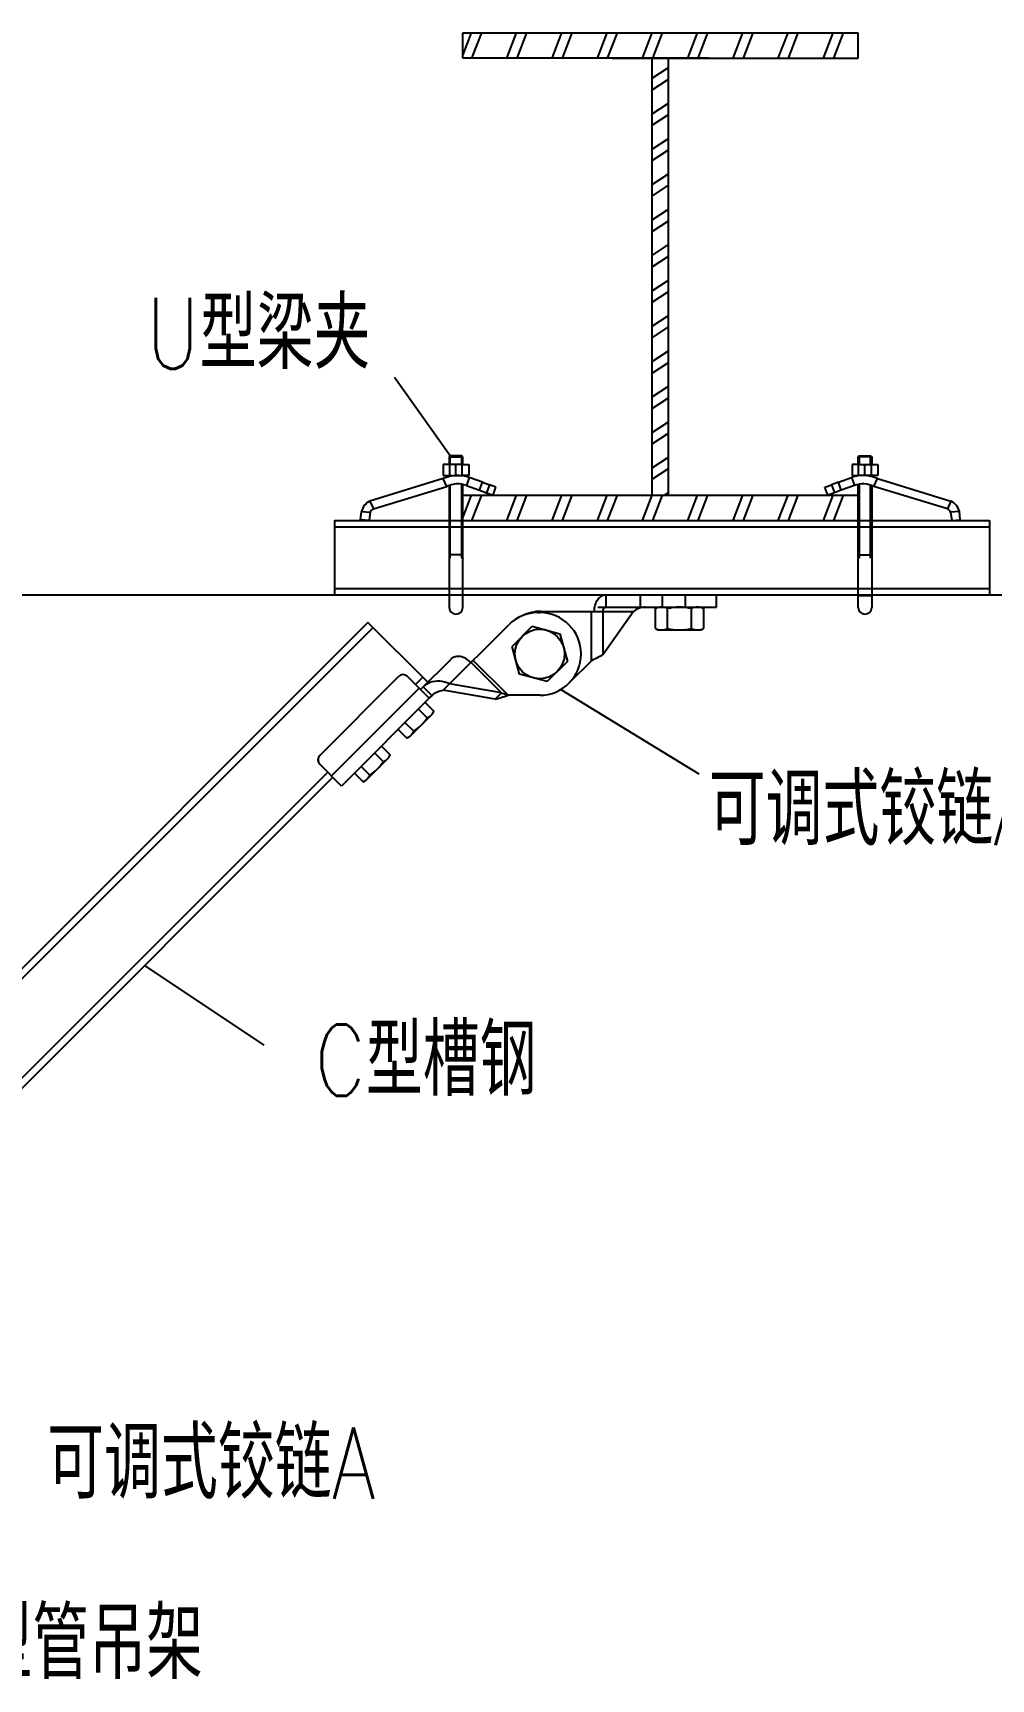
# Model space of a CAD drawing. Extents: x 27938 to 1507990, y 110129 to 923079.
# Drawn here: x 668279 to 673666, y 340505 to 349758 of the extents above; entities that cross this region are included whole.
import ezdxf

# ---------------------------------------------------------------- set-up
doc = ezdxf.new("R2010")
doc.units = 0
doc.header["$LTSCALE"] = 1000
doc.header["$MEASUREMENT"] = 0
for name, color, linetype in [('BZ', 2, 'Continuous'), ('W_DIM', 4, 'Continuous'), ('walraven', 7, 'Continuous'), ('支架', 7, 'Continuous')]:
    doc.layers.add(name, color=color, linetype=linetype)
doc.styles.get("Standard").update_dxf_attribs({"font": 'gbenor.shx', "bigfont": 'gbcbig.shx'})
doc.styles.add('wwp100', font='txt.shx', dxfattribs={"width": 0.7, "height": 400, "bigfont": 'hztxt.shx'})
doc.dimstyles.get("Standard").update_dxf_attribs({"dimtxt": 0.18, "dimasz": 0.18, "dimexe": 0.18, "dimexo": 0.0625, "dimgap": 0.09, "dimtad": 0, "dimtih": 1, "dimtoh": 1, "dimdec": 4, "dimzin": 0, "dimdsep": 46, "dimtxsty": 'Standard', "dimcen": 0.09, "dimadec": 0, "dimazin": 0, "dimtfac": 1, "dimtdec": 4, "dimtofl": 0, "dimtmove": 0, "dimatfit": 3, "dimfxl": 1, "dimtolj": 1, "dimtzin": 0, "dimarcsym": 0})

msp = doc.modelspace()

# ---------------------------------------------------------------- linework, layer by layer
for p, q in [((670695.4, 349631.2), (670744.2, 349758)), ((670695.4, 349758), (672918.5, 349758)), ((670695.4, 349615.4), (670695.4, 349758)), ((670747.2, 349615.4), (670802.1, 349758)), ((670943.7, 349615.4), (670998.5, 349758)), ((671001.6, 349615.4), (671056.4, 349758)), ((671198, 349615.4), (671252.8, 349758)), ((671255.9, 349615.4), (671310.7, 349758)), ((671452.3, 349615.4), (671507.1, 349758)), ((671510.2, 349615.4), (671565, 349758)), ((671706.6, 349615.4), (671761.4, 349758)), ((671764.5, 349615.4), (671819.3, 349758)), ((671960.9, 349615.4), (672015.7, 349758)), ((672018.8, 349615.4), (672073.6, 349758)), ((672215.2, 349615.4), (672270, 349758)), ((672273.1, 349615.4), (672327.9, 349758)), ((672469.5, 349615.4), (672524.3, 349758)), ((672527.4, 349615.4), (672582.2, 349758)), ((672723.8, 349615.4), (672778.6, 349758)), ((672781.7, 349615.4), (672836.5, 349758)), ((672918.5, 349615.4), (672918.5, 349758)), ((671761.4, 347159.5), (671761.4, 349615.4)), ((671852.6, 347159.5), (671852.6, 349615.4)), ((671761.4, 349502.8), (671852.6, 349563)), ((671761.4, 349438.2), (671852.6, 349498.4)), ((671761.4, 349303.8), (671852.6, 349364)), ((671761.4, 349239.2), (671852.6, 349299.3)), ((671761.4, 349104.8), (671852.6, 349164.9)), ((671761.4, 349040.1), (671852.6, 349100.3)), ((671761.4, 348905.7), (671852.6, 348965.9)), ((671761.4, 348841.1), (671852.6, 348901.3)), ((671761.4, 348706.7), (671852.6, 348766.9)), ((671761.4, 348642.1), (671852.6, 348702.3)), ((671761.4, 348507.7), (671852.6, 348567.9)), ((671761.4, 348443.1), (671852.6, 348503.2)), ((671761.4, 348308.7), (671852.6, 348368.8)), ((671761.4, 348244), (671852.6, 348304.2)), ((671761.4, 348109.6), (671852.6, 348169.8)), ((671761.4, 348045), (671852.6, 348105.2)), ((671761.4, 347910.6), (671852.6, 347970.8)), ((671761.4, 347846), (671852.6, 347906.2)), ((671761.4, 347711.6), (671852.6, 347771.8)), ((671761.4, 347647), (671852.6, 347707.1)), ((671761.4, 347512.6), (671852.6, 347572.7)), ((671761.4, 347447.9), (671852.6, 347508.1)), ((671761.4, 347313.5), (671852.6, 347373.7)), ((671761.4, 347248.9), (671852.6, 347309.1)), ((671829.6, 347159.5), (671852.6, 347174.7)), ((670695.4, 347159.5), (672918.5, 347159.5)), ((670695.4, 347032.8), (670744.2, 347159.5)), ((670747.2, 347017), (670802.1, 347159.5)), ((670943.7, 347017), (670998.5, 347159.5)), ((671001.6, 347017), (671056.4, 347159.5)), ((671198, 347017), (671252.8, 347159.5)), ((671255.9, 347017), (671310.7, 347159.5)), ((671452.3, 347017), (671507.1, 347159.5)), ((671510.2, 347017), (671565, 347159.5)), ((671706.6, 347017), (671761.4, 347159.5)), ((671764.5, 347017), (671819.3, 347159.5)), ((671960.9, 347017), (672015.7, 347159.5)), ((672018.8, 347017), (672073.6, 347159.5)), ((672215.2, 347017), (672270, 347159.5)), ((672273.1, 347017), (672327.9, 347159.5)), ((672469.5, 347017), (672524.3, 347159.5)), ((672527.4, 347017), (672582.2, 347159.5)), ((672723.8, 347017), (672778.6, 347159.5)), ((672781.7, 347017), (672836.5, 347159.5))]:
    msp.add_line(p, q)
at = {"linetype": 'Continuous'}
for p, q in [((669975.2, 347017), (673657.1, 347017)), ((669975.2, 346981.4), (673657.1, 346981.4)), ((669975.2, 346635.2), (673657.1, 346635.2)), ((669975.2, 346599.6), (673657.1, 346599.6)), ((671454.4, 346529.9), (671500.9, 346529.9)), ((671500.9, 346599.6), (671500.9, 346529.9)), ((671500.9, 346599.6), (672121.5, 346599.6)), ((671500.9, 346529.9), (672121.5, 346529.9)), ((671693, 346599.6), (671693, 346529.9)), ((671816.2, 346599.6), (671816.2, 346529.9)), ((671947.3, 346529.9), (671947.3, 346599.6)), ((672121.5, 346529.9), (672121.5, 346599.6)), ((670162.3, 346444.7), (666977.4, 343259.9)), ((670499.1, 346108), (670162.3, 346444.7)), ((670586.2, 346063.7), (670953.9, 346431.4)), ((671118.2, 346499.5), (671128.4, 346499.5)), ((671135.5, 346506.7), (671655.6, 346506.7)), ((671418.8, 346229), (671418.8, 346506.7)), ((671655.6, 346506.7), (671484.5, 346264.7)), ((671484.5, 346264.7), (671484.5, 346506.7)), ((670191, 346416), (667006.2, 343231.1)), ((670972.9, 346308.8), (671086.7, 346422.6)), ((671086.7, 346422.6), (671242.2, 346381)), ((671242.2, 346381), (671283.8, 346225.5)), ((670458, 346066.9), (670629.9, 346238.8)), ((671014.5, 346153.3), (670972.9, 346308.8)), ((670742, 346219.6), (670913.2, 346048.4)), ((670950, 346034.8), (670753.7, 346231.2)), ((671170, 346111.7), (671014.5, 346153.3)), ((671283.8, 346225.5), (671170, 346111.7)), ((671418.8, 346229), (671292.6, 346102.9)), ((669891.2, 345697.3), (670334.8, 346140.8)), ((669956.9, 345582.3), (670449.8, 346075.1)), ((670504.9, 346020), (670384.1, 346140.8)), ((670470.3, 346136.7), (670429.2, 346095.7)), ((670522.5, 346032.9), (670473.2, 346082.1)), ((670878.3, 346013.6), (670586.2, 346063.7)), ((670913.2, 346048.4), (670621.1, 346098.6)), ((670522.5, 346032.9), (670014.4, 345524.8)), ((670484.6, 345994.9), (670533.4, 345946.1)), ((670878.3, 346013.6), (670913.2, 346048.4)), ((671128.4, 346034.8), (670950, 346034.8)), ((670370.8, 345881.1), (670419.6, 345832.3)), ((670395.6, 345800.8), (670527, 345932.2)), ((670446.6, 345957), (670495.5, 345908.1)), ((670527, 345932.2), (670533.4, 345946.1)), ((670332.8, 345843.2), (670381.7, 345794.3)), ((670395.6, 345800.8), (670381.7, 345794.3)), ((670149.1, 345554.4), (670280.6, 345685.8)), ((670200.2, 345710.6), (670249.1, 345661.7)), ((670238.2, 345748.5), (670287, 345699.7)), ((670280.6, 345685.8), (670287, 345699.7)), ((669936.4, 345602.8), (667819.4, 343485.8)), ((670014.4, 345524.8), (669891.2, 345648)), ((670086.4, 345596.8), (670135.3, 345547.9)), ((670124.3, 345634.7), (670173.2, 345585.8)), ((669965.2, 345574.1), (667848.1, 343457)), ((670149.1, 345554.4), (670135.3, 345547.9))]:
    msp.add_line(p, q, dxfattribs=at)
at = {"color": 7}
for p, q in [((669975.2, 347017), (669975.2, 346599.6)), ((670695.4, 347017), (672918.5, 347017)), ((673657.1, 347017), (673657.1, 346599.6))]:
    msp.add_line(p, q, dxfattribs=at)
at = {"linetype": 'Continuous'}
msp.add_circle((671128.4, 346267.2), 139.4, dxfattribs=at)
for centre, radius, start, end in [((671118.2, 346267.2), 232.3, 90, 135), ((671135.5, 346274.3), 232.3, 90, 117.00029), ((671128.4, 346267.2), 232.3, 270, 90), ((670359.4, 346116.2), 34.8, 45, 135), ((669915.9, 345672.6), 34.8, 135, 225)]:
    msp.add_arc(centre, radius, start, end, dxfattribs=at)
for points, knots in [([(671435.2, 346506.7), (671435.2, 346518.6), (671438.3, 346541.9), (671452.1, 346572.3), (671473.5, 346593.9), (671492.2, 346599.6), (671500.9, 346599.6)], [0, 0, 0, 0, 0.287969, 0.555344, 0.790533, 1, 1, 1, 1]), ([(671484.5, 346506.7), (671484.5, 346512.4), (671486.6, 346523), (671496.4, 346529.9), (671500.9, 346529.9)], [0, 0, 0, 0, 0.55976, 1, 1, 1, 1]), ([(671694, 346525.9), (671690.3, 346524.8), (671676.7, 346520.1), (671664.1, 346512.8), (671655.6, 346506.7)], [0, 0, 0, 0, 0.265236, 1, 1, 1, 1]), ([(670742, 346219.6), (670733.6, 346228), (670714.9, 346242.2), (670683.7, 346254), (670653.3, 346254.2), (670636, 346245), (670629.9, 346238.8)], [0, 0, 0, 0, 0.287971, 0.555344, 0.790532, 1, 1, 1, 1]), ([(671484.5, 346264.7), (671474.9, 346258), (671453.1, 346245.8), (671430.7, 346234.8), (671418.8, 346229)], [0, 0, 0, 0, 0.468219, 1, 1, 1, 1]), ([(670510.1, 346106), (670506.6, 346104.6), (670493.2, 346098.7), (670481, 346089.9), (670473.2, 346082.1)], [0, 0, 0, 0, 0.252907, 1, 1, 1, 1]), ([(670621.1, 346098.6), (670604, 346106.9), (670566.7, 346117.5), (670527.7, 346112.8), (670510.1, 346106)], [0, 0, 0, 0, 0.500769, 1, 1, 1, 1]), ([(670522.5, 346032.9), (670531.3, 346041.7), (670551.6, 346055.5), (670574.9, 346061.9), (670586.2, 346063.7)], [0, 0, 0, 0, 0.522516, 1, 1, 1, 1]), ([(670522.5, 346032.9), (670518.9, 346029.2), (670515.2, 346024.9), (670506.5, 346018.4), (670504.9, 346020)], [0, 0, 0, 0, 0.693247, 1, 1, 1, 1]), ([(670878.3, 346013.6), (670889.8, 346015.7), (670913.9, 346022.4), (670937.4, 346030.5), (670950, 346034.8)], [0, 0, 0, 0, 0.468219, 1, 1, 1, 1]), ([(670950, 346034.8), (670946.8, 346035.9), (670934.4, 346039.9), (670922, 346044.3), (670913.2, 346048.4)], [0, 0, 0, 0, 0.254643, 1, 1, 1, 1]), ([(670495.5, 345908.1), (670497.6, 345909.1), (670505.8, 345913.2), (670513.4, 345918.6), (670518.2, 345923.4)], [0, 0, 0, 0, 0.255699, 1, 1, 1, 1]), ([(670518.2, 345923.4), (670519.8, 345925), (670525.9, 345931.8), (670530.5, 345939.8), (670533.4, 345946.1)], [0, 0, 0, 0, 0.246322, 1, 1, 1, 1]), ([(670381.7, 345794.3), (670382.9, 345794.9), (670387.4, 345797.1), (670391.8, 345799.6), (670394.9, 345801.8)], [0, 0, 0, 0, 0.253346, 1, 1, 1, 1]), ([(670404.4, 345809.6), (670406, 345811.2), (670412.1, 345818), (670416.7, 345826), (670419.6, 345832.3)], [0, 0, 0, 0, 0.246322, 1, 1, 1, 1]), ([(670271.8, 345677), (670273.4, 345678.6), (670279.5, 345685.4), (670284.1, 345693.4), (670287, 345699.7)], [0, 0, 0, 0, 0.246322, 1, 1, 1, 1]), ([(670249.1, 345661.7), (670251.2, 345662.7), (670259.4, 345666.8), (670267, 345672.2), (670271.8, 345677)], [0, 0, 0, 0, 0.255699, 1, 1, 1, 1]), ([(670135.3, 345547.9), (670136.4, 345548.4), (670141, 345550.7), (670145.4, 345553.2), (670148.5, 345555.3)], [0, 0, 0, 0, 0.253346, 1, 1, 1, 1]), ([(670157.9, 345563.2), (670159.5, 345564.8), (670165.7, 345571.6), (670170.3, 345579.6), (670173.2, 345585.8)], [0, 0, 0, 0, 0.246322, 1, 1, 1, 1])]:
    msp.add_open_spline(points, degree=3, knots=knots, dxfattribs=at)
for points in [[(671722.4, 346529.9), (671712.9, 346529.9), (671703.2, 346528.5), (671694, 346525.9)], [(670461.3, 345866.5), (670474, 345879.2), (670485.3, 345893.4), (670495.5, 345908.1)], [(670394.9, 345801.8), (670398.3, 345804.1), (670401.5, 345806.7), (670404.4, 345809.6)], [(670419.6, 345832.3), (670434.4, 345842.5), (670448.6, 345853.8), (670461.3, 345866.5)], [(670173.2, 345585.8), (670188, 345596.1), (670202.1, 345607.4), (670214.9, 345620.1)], [(670214.9, 345620.1), (670227.6, 345632.8), (670238.9, 345646.9), (670249.1, 345661.7)], [(670148.5, 345555.3), (670151.9, 345557.7), (670155.1, 345560.3), (670157.9, 345563.2)]]:
    msp.add_open_spline(points, degree=3, dxfattribs=at)
at = {"layer": 'BZ'}
msp.add_line((663342.3, 346599.6), (674460.4, 346599.6), dxfattribs=at)
at = {"layer": 'walraven'}
for p, q in [((672077.5, 349615.4), (670695.4, 349615.4)), ((671536.4, 349615.4), (672918.5, 349615.4))]:
    msp.add_line(p, q, dxfattribs=at)
at = {"layer": 'walraven', "color": 7, "linetype": 'Continuous'}
for p, q in [((670623.7, 347380), (670618.9, 347375.2)), ((670618.9, 347375.2), (670618.9, 347332.7)), ((670690.6, 347380), (670623.7, 347380)), ((670695.4, 347375.2), (670690.6, 347380)), ((670695.4, 347332.7), (670695.4, 347375.2)), ((672918.5, 347375.2), (672923.3, 347380)), ((672918.5, 347332.7), (672918.5, 347375.2)), ((672923.3, 347380), (672990.2, 347380)), ((672990.2, 347380), (672995, 347375.2)), ((672995, 347375.2), (672995, 347332.7)), ((670621.3, 347332.7), (670585.4, 347332.7)), ((670585.4, 347332.7), (670585.4, 347270.6)), ((670585.4, 347270.6), (670621.3, 347270.6)), ((670618.9, 347270.6), (670618.9, 347264.5)), ((670621.3, 347332.7), (670621.3, 347270.6)), ((670693.1, 347332.7), (670621.3, 347332.7)), ((670621.3, 347270.6), (670693.1, 347270.6)), ((670625.5, 347264.5), (670625.5, 347270.6)), ((670688.8, 347268.4), (670688.8, 347270.6)), ((670693.1, 347270.6), (670693.1, 347332.7)), ((670693.1, 347332.7), (670728.9, 347332.7)), ((670728.9, 347270.6), (670693.1, 347270.6)), ((670695.4, 347270.6), (670695.4, 347268.4)), ((670728.9, 347332.7), (670728.9, 347270.6)), ((670806.4, 347232.1), (670732.3, 347259)), ((672807.5, 347232.1), (672881.7, 347259)), ((672920.9, 347332.7), (672885, 347332.7)), ((672885, 347332.7), (672885, 347270.6)), ((672885, 347270.6), (672920.9, 347270.6)), ((672918.5, 347270.6), (672918.5, 347268.4)), ((672920.9, 347270.6), (672920.9, 347332.7)), ((672920.9, 347332.7), (672992.6, 347332.7)), ((672992.6, 347270.6), (672920.9, 347270.6)), ((672925.1, 347268.4), (672925.1, 347270.6)), ((672988.4, 347264.5), (672988.4, 347270.6)), ((672992.6, 347332.7), (672992.6, 347270.6)), ((672992.6, 347332.7), (673028.5, 347332.7)), ((673028.5, 347270.6), (672992.6, 347270.6)), ((672995, 347270.6), (672995, 347264.5)), ((673028.5, 347332.7), (673028.5, 347270.6)), ((670586.1, 347252.7), (670173.6, 347126.5)), ((670193.8, 347083.2), (670606.3, 347209.3)), ((670618.9, 347214.5), (670618.9, 346577)), ((670625.5, 346806.4), (670625.5, 347214.5)), ((670688.8, 347219.9), (670688.8, 346806.4)), ((670695.4, 346577), (670695.4, 347219.9)), ((670715.9, 347214.1), (670790.1, 347187.1)), ((670790.1, 347187.1), (670829, 347173)), ((670806.4, 347232.1), (670845.3, 347217.9)), ((670829, 347173), (670865.9, 347159.5)), ((670882.3, 347204.4), (670845.3, 347217.9)), ((670865.9, 347159.5), (670882.3, 347204.4)), ((672731.7, 347204.4), (672768.6, 347217.9)), ((672748, 347159.5), (672731.7, 347204.4)), ((672785, 347173), (672748, 347159.5)), ((672807.5, 347232.1), (672768.6, 347217.9)), ((672823.9, 347187.1), (672785, 347173)), ((672898, 347214.1), (672823.9, 347187.1)), ((672918.5, 346577), (672918.5, 347219.9)), ((672925.1, 347219.9), (672925.1, 346806.4)), ((672988.4, 346806.4), (672988.4, 347214.5)), ((672995, 347214.5), (672995, 346577)), ((673420.1, 347083.2), (673007.7, 347209.3)), ((673027.9, 347252.7), (673440.3, 347126.5)), ((670121.2, 347021.2), (670126.3, 347068.7)), ((670168.8, 347017), (670121.2, 347021.2)), ((670175.2, 347064.4), (670168.8, 347017)), ((673438.8, 347064.4), (673445.1, 347017)), ((673445.1, 347017), (673492.8, 347021.2)), ((673492.8, 347021.2), (673487.6, 347068.7)), ((670695.4, 346825.2), (670618.9, 346825.2)), ((670625.5, 346825.2), (670618.9, 346802.3)), ((670688.8, 346825.2), (670695.4, 346802.3)), ((672925.1, 346825.2), (672918.5, 346802.3)), ((672918.5, 346825.2), (672995, 346825.2)), ((672988.4, 346825.2), (672995, 346802.3)), ((670618.9, 346595.8), (670618.9, 346528.9)), ((670695.4, 346528.9), (670695.4, 346595.8)), ((672918.5, 346528.9), (672918.5, 346595.8)), ((672995, 346595.8), (672995, 346528.9))]:
    msp.add_line(p, q, dxfattribs=at)
at = {"layer": 'walraven', "color": 1, "linetype": 'Continuous'}
for p, q in [((670618.9, 347375.2), (670657.2, 347375.2)), ((670625.5, 347332.7), (670625.5, 347380)), ((670657.2, 347375.2), (670695.4, 347375.2)), ((670688.8, 347380), (670688.8, 347332.7)), ((672956.8, 347375.2), (672918.5, 347375.2)), ((672925.1, 347380), (672925.1, 347332.7)), ((672995, 347375.2), (672956.8, 347375.2)), ((672988.4, 347332.7), (672988.4, 347380)), ((670732.3, 347259), (670715.9, 347214.1)), ((672881.7, 347259), (672898, 347214.1)), ((670606.3, 347209.3), (670586.1, 347252.7)), ((670790.1, 347187.1), (670806.4, 347232.1)), ((670845.3, 347217.9), (670829, 347173)), ((672768.6, 347217.9), (672785, 347173)), ((672823.9, 347187.1), (672807.5, 347232.1)), ((673007.7, 347209.3), (673027.9, 347252.7)), ((670173.6, 347126.5), (670193.8, 347083.2)), ((673440.3, 347126.5), (673420.1, 347083.2)), ((670126.3, 347068.7), (670175.2, 347064.4)), ((673487.6, 347068.7), (673438.8, 347064.4)), ((672918.5, 346595.8), (672995, 346595.8))]:
    msp.add_line(p, q, dxfattribs=at)
at = {"layer": 'walraven', "color": 3, "linetype": 'Continuous'}
for p, q in [((670657.2, 347270.6), (670657.2, 347332.7)), ((672956.8, 347270.6), (672956.8, 347332.7))]:
    msp.add_line(p, q, dxfattribs=at)
at = {"layer": 'walraven', "color": 7, "linetype": 'Continuous'}
for centre, radius, start, end in [((670666.9, 347079.4), 191.2, 70, 115), ((672947.1, 347079.4), 191.2, 65, 110), ((670666.9, 347079.4), 143.4, 70, 115), ((672947.1, 347079.4), 143.4, 65, 110), ((670210, 347048.6), 86, 115, 166.46965), ((670210, 347048.6), 86, 115, 166.46965), ((670210, 347048.6), 38.2, 115, 155.50346), ((673404, 347048.6), 38.2, 24.49654, 65), ((673404, 347048.6), 86, 13.53035, 65), ((670657.2, 346528.9), 38.2, 180, 0), ((672956.8, 346528.9), 38.2, 180, 0)]:
    msp.add_arc(centre, radius, start, end, dxfattribs=at)
at = {"layer": '支架', "color": 7, "linetype": 'Continuous'}
for p, q in [((671778.9, 346522.1), (671792.3, 346529.9)), ((671778.9, 346409.7), (671778.9, 346522.1)), ((671792.3, 346529.9), (672035.5, 346529.9)), ((671846.4, 346409.7), (671846.4, 346522.1)), ((671981.4, 346409.7), (671981.4, 346522.1)), ((672035.5, 346529.9), (672048.9, 346522.1)), ((672048.9, 346522.1), (672048.9, 346409.7)), ((671778.9, 346409.7), (671792.3, 346401.9)), ((671792.3, 346401.9), (672035.5, 346401.9)), ((672035.5, 346401.9), (672048.9, 346409.7))]:
    msp.add_line(p, q, dxfattribs=at)
for centre, radius, start, end in [((671812.6, 346452.6), 77.3, 64.11128, 115.88872), ((671913.9, 346232.2), 297.6, 76.88834, 103.11166), ((672015.2, 346452.6), 77.3, 64.11128, 115.88872), ((671812.6, 346479.2), 77.3, 244.11128, 295.88872), ((671913.9, 346699.5), 297.6, 256.88834, 283.11166), ((672015.2, 346479.2), 77.3, 244.11128, 295.88872)]:
    msp.add_arc(centre, radius, start, end, dxfattribs=at)

# ---------------------------------------------------------------- texts
at = {"layer": 'W_DIM', "color": 7, "style": 'wwp100', "width": 0.8}
for s, p in [('U型梁夹', (668914.9, 347869.6)), ('可调式铰链A', (672078.1, 345192.1)), ('C型槽钢', (669862.7, 343784.2)), ('可调式铰链A', (668358.5, 341519)), ('U型管吊架', (667653.6, 340505.7))]:
    msp.add_text(s, height=400, dxfattribs=at).set_placement(p)

# ---------------------------------------------------------------- leaders
at = {"color": 7}
msp.add_leader([(670625.5, 347380), (670311.6, 347821.2)], dimstyle='Standard', override={"dimgap": 100, "dimtad": 0}, dxfattribs=at)
for points in [[(671246.6, 346067.2), (672023.4, 345593.5)], [(668906.6, 344515.6), (669577.7, 344068.4)]]:
    msp.add_leader(points, dimstyle='Standard', override={"dimgap": 20, "dimtad": 0})

doc.saveas('drawing.dxf')
